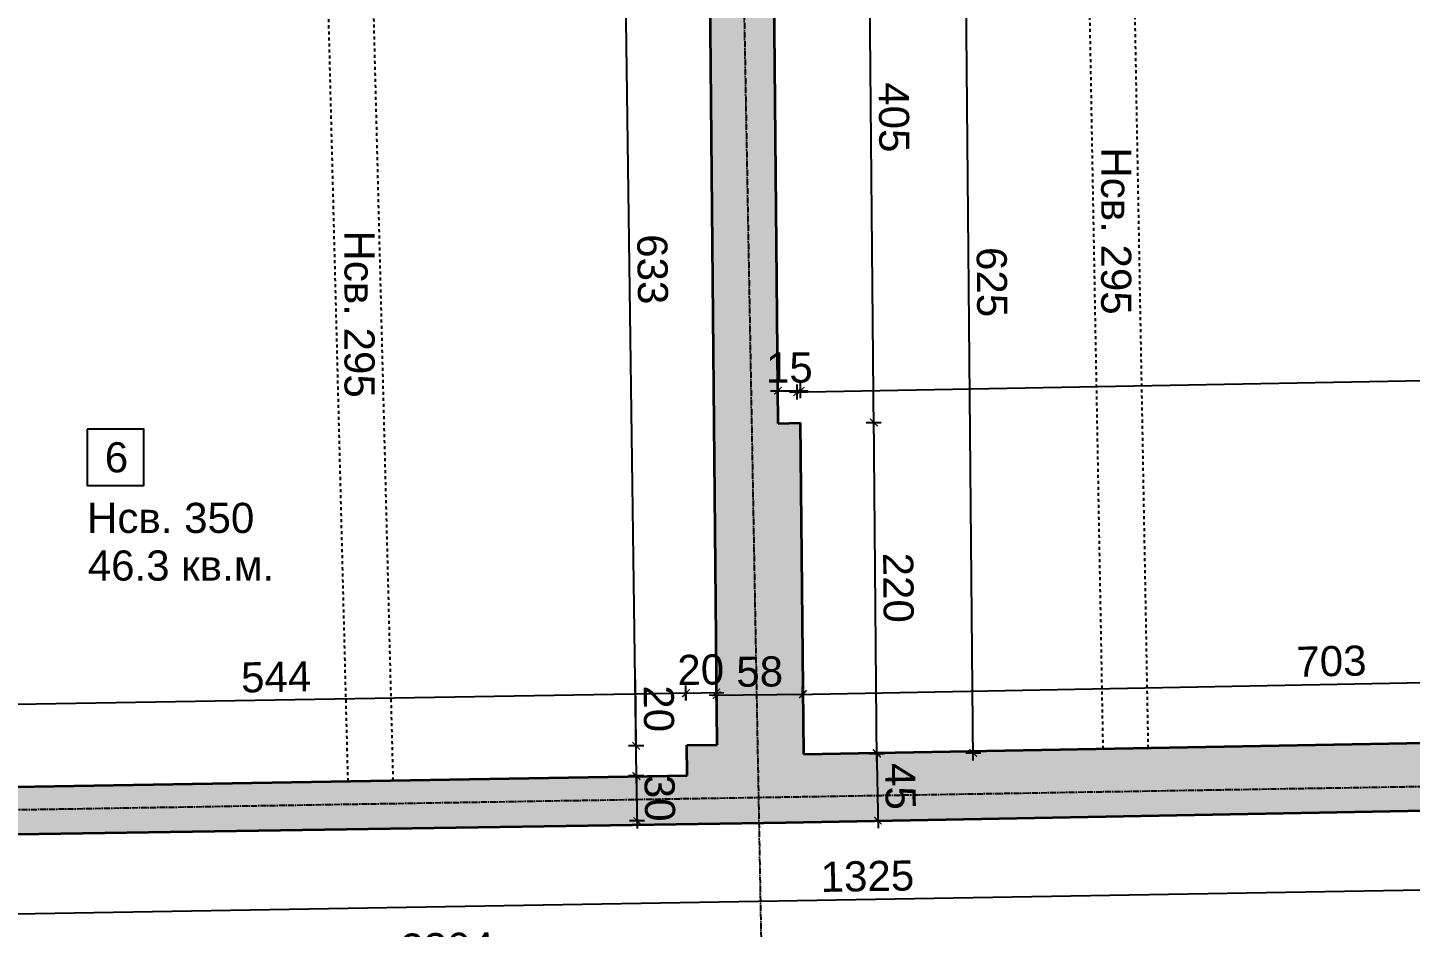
# Model space of a CAD drawing. Header units: inches. Extents: x -72385 to 39588, y -6525 to 66685.
# Drawn here: x -33179 to -32261, y 13085 to 13682 of the extents above; entities that cross this region are included whole.
import ezdxf

# ---------------------------------------------------------------- set-up
doc = ezdxf.new("R2010")
doc.units = ezdxf.units.IN
doc.header["$MEASUREMENT"] = 0
doc.linetypes.add('DashDot', pattern=[0.6, 0.4, -0.1, 0, -0.1])
doc.linetypes.add('Hidden', pattern=[0.4, 0.2, -0.2])
for name, color, linetype, lineweight in [('Надписи Hсв', 252, 'Continuous', 25), ('Надписи коти вътрешни', 252, 'Continuous', 25), ('Надписи номера на пом.', 252, 'Continuous', 25), ('Надписи площ', 252, 'Continuous', 25), ('Оси', 252, 'DashDot', 25), ('Пунктир', 253, 'Hidden', 25), ('Разрезни линии', 7, 'Continuous', 35), ('Щрих стени', 254, 'Continuous', 25)]:
    doc.layers.add(name, color=color, linetype=linetype, lineweight=lineweight)
doc.styles.add('Arial Regular', font='arial.ttf')
doc.styles.get("Standard").update_dxf_attribs({"font": 'arial.ttf'})
doc.dimstyles.new('Annotative', dxfattribs={"dimscale": 0, "dimtxt": 20, "dimasz": 5, "dimexe": 5, "dimexo": 5, "dimgap": 5, "dimtad": 1, "dimdec": 0, "dimzin": 0, "dimdsep": 46, "dimtxsty": 'Standard', "dimblk": 'ARCHTICK', "dimcen": 5, "dimdle": 5, "dimadec": 0, "dimazin": 0, "dimtfac": 1, "dimtdec": 0, "dimtofl": 0, "dimtmove": 0, "dimatfit": 3, "dimldrblk": 'ARCHTICK', "dimfxl": 5, "dimfxlon": 1, "dimtolj": 1, "dimtzin": 0, "dimarcsym": 1})

# ---------------------------------------------------------------- blocks, each defined once
blk = doc.blocks.new('_ArchTick')
at = {"color": 0, "linetype": 'ByBlock', "const_width": 0.15}
blk.add_lwpolyline([(-0.5, -0.5), (0.5, 0.5)], dxfattribs=at)
blk = doc.blocks.new('*D3816')
at = {"layer": 'Defpoints', "color": 0, "ltscale": 50, "transparency": 16777216}
for p in [(-32729.84, 13838.69), (-32783.57, 13837.94), (-32721.04, 13206.13)]:
    blk.add_point(p, dxfattribs=at)
at = {"layer": 'Надписи коти вътрешни', "color": 0, "lineweight": -2, "ltscale": 50, "transparency": 16777216}
for p, q in [((-32774.69, 13200.38), (-32783.64, 13842.94)), ((-32778.57, 13838.01), (-32788.57, 13837.87)), ((-32769.76, 13205.45), (-32779.76, 13205.31))]:
    blk.add_line(p, q, dxfattribs=at)
at = {"layer": 'Надписи коти вътрешни', "color": 0, "lineweight": -2, "ltscale": 50, "transparency": 16777216, "xscale": 5, "yscale": 5, "zscale": 5}
for p, rotation in [((-32783.57, 13837.94), 90.7978728734783), ((-32774.76, 13205.38), 270.7978728734783)]:
    blk.add_blockref('_ArchTick', p, dxfattribs=dict(at, rotation=rotation))
at = {"layer": 'Надписи коти вътрешни', "color": 0, "ltscale": 50, "transparency": 16777216, "insert": (-32763.95, 13521.87), "char_height": 20, "attachment_point": 5, "rotation": 270.79787}
blk.add_mtext('\\A1;633', dxfattribs=at)
blk = doc.blocks.new('*D7598')
at = {"layer": 'Defpoints', "color": 0, "ltscale": 50, "transparency": 16777216}
for p in [(-32774.77, 13205.48), (-32741.03, 13205.79), (-32740.85, 13185.79)]:
    blk.add_point(p, dxfattribs=at)
at = {"layer": 'Надписи коти вътрешни', "color": 0, "lineweight": -2, "ltscale": 50, "transparency": 16777216}
for p, q in [((-32774.77, 13205.48), (-32775.18, 13249.4)), ((-32769.77, 13205.52), (-32779.76, 13205.43)), ((-32774.53, 13180.48), (-32774.77, 13205.48)), ((-32769.58, 13185.52), (-32779.58, 13185.43))]:
    blk.add_line(p, q, dxfattribs=at)
at = {"layer": 'Надписи коти вътрешни', "color": 0, "lineweight": -2, "ltscale": 50, "transparency": 16777216, "xscale": 5, "yscale": 5, "zscale": 5}
for p, rotation in [((-32774.77, 13205.48), 90.53564126285559), ((-32774.58, 13185.48), 270.5356412628556)]:
    blk.add_blockref('_ArchTick', p, dxfattribs=dict(at, rotation=rotation))
at = {"layer": 'Надписи коти вътрешни', "color": 0, "ltscale": 50, "transparency": 16777216, "insert": (-32759.78, 13230.08), "char_height": 20, "attachment_point": 5, "rotation": 270.53564}
blk.add_mtext('\\A1;20', dxfattribs=at)
blk = doc.blocks.new('*D3818')
at = {"layer": 'Defpoints', "color": 0, "ltscale": 50, "transparency": 16777216}
for p in [(-32721.62, 13240.82), (-32741.03, 13205.79), (-32721.04, 13206.13)]:
    blk.add_point(p, dxfattribs=at)
at = {"layer": 'Надписи коти вътрешни', "color": 0, "lineweight": -2, "ltscale": 50, "transparency": 16777216}
for p, q in [((-32741.53, 13235.48), (-32741.7, 13245.48)), ((-32721.53, 13235.82), (-32721.7, 13245.82)), ((-32746.61, 13240.4), (-32716.62, 13240.9))]:
    blk.add_line(p, q, dxfattribs=at)
at = {"layer": 'Надписи коти вътрешни', "color": 0, "lineweight": -2, "ltscale": 50, "transparency": 16777216, "xscale": 5, "yscale": 5, "zscale": 5}
for p, rotation in [((-32741.62, 13240.48), 180.9616306035399), ((-32721.62, 13240.82), 0.9616306035399178)]:
    blk.add_blockref('_ArchTick', p, dxfattribs=dict(at, rotation=rotation))
at = {"layer": 'Надписи коти вътрешни', "color": 0, "ltscale": 50, "transparency": 16777216, "insert": (-32731.87, 13255.86), "char_height": 20, "attachment_point": 5, "rotation": 0.96163}
blk.add_mtext('\\A1;20', dxfattribs=at)
blk = doc.blocks.new('*D3828')
at = {"layer": 'Defpoints', "color": 0, "ltscale": 50, "transparency": 16777216}
for p in [(-32684.31, 13824.53), (-32556.73, 13825.72), (-32678.47, 13199.53)]:
    blk.add_point(p, dxfattribs=at)
at = {"layer": 'Надписи коти вътрешни', "color": 0, "lineweight": -2, "ltscale": 50, "transparency": 16777216}
for p, q in [((-32550.84, 13195.72), (-32556.78, 13830.72)), ((-32561.73, 13825.68), (-32551.73, 13825.77)), ((-32555.89, 13200.68), (-32545.89, 13200.77))]:
    blk.add_line(p, q, dxfattribs=at)
at = {"layer": 'Надписи коти вътрешни', "color": 0, "lineweight": -2, "ltscale": 50, "transparency": 16777216, "xscale": 5, "yscale": 5, "zscale": 5}
for p, rotation in [((-32556.73, 13825.72), 90.53564126284252), ((-32550.89, 13200.72), 270.5356412628425)]:
    blk.add_blockref('_ArchTick', p, dxfattribs=dict(at, rotation=rotation))
at = {"layer": 'Надписи коти вътрешни', "color": 0, "ltscale": 50, "transparency": 16777216, "insert": (-32538.6, 13513.37), "char_height": 20, "attachment_point": 5, "rotation": 270.53564}
blk.add_mtext('\\A1;625', dxfattribs=at)
blk = doc.blocks.new('*D3829')
at = {"layer": 'Defpoints', "color": 0, "ltscale": 50, "transparency": 16777216}
for p in [(-31961.2, 13252.94), (-31960.45, 13213.02), (-32663.47, 13199.81)]:
    blk.add_point(p, dxfattribs=at)
at = {"layer": 'Надписи коти вътрешни', "color": 0, "lineweight": -2, "ltscale": 50, "transparency": 16777216}
for p, q in [((-32669.22, 13239.63), (-31956.2, 13253.03)), ((-31961.11, 13247.94), (-31961.29, 13257.94)), ((-32664.13, 13234.73), (-32664.32, 13244.72))]:
    blk.add_line(p, q, dxfattribs=at)
at = {"layer": 'Надписи коти вътрешни', "color": 0, "lineweight": -2, "ltscale": 50, "transparency": 16777216, "xscale": 5, "yscale": 5, "zscale": 5}
for p, rotation in [((-31961.2, 13252.94), 1.076635016014524), ((-32664.22, 13239.73), 181.0766350160145)]:
    blk.add_blockref('_ArchTick', p, dxfattribs=dict(at, rotation=rotation))
at = {"layer": 'Надписи коти вътрешни', "color": 0, "ltscale": 50, "transparency": 16777216, "insert": (-32313, 13261.55), "char_height": 20, "attachment_point": 5, "rotation": 1.07664}
blk.add_mtext('\\A1;703', dxfattribs=at)
blk = doc.blocks.new('*D3851')
at = {"layer": 'Defpoints', "color": 0, "ltscale": 50, "transparency": 16777216}
for p in [(-31959.61, 13167.86), (-33284.08, 13145.32), (-31958.71, 13114.84)]:
    blk.add_point(p, dxfattribs=at)
at = {"layer": 'Надписи коти вътрешни', "color": 0, "lineweight": -2, "ltscale": 50, "transparency": 16777216}
for p, q in [((-33288.18, 13092.21), (-31953.71, 13114.92)), ((-31958.79, 13119.83), (-31958.62, 13109.84)), ((-33283.27, 13097.3), (-33283.1, 13087.3))]:
    blk.add_line(p, q, dxfattribs=at)
at = {"layer": 'Надписи коти вътрешни', "color": 0, "lineweight": -2, "ltscale": 50, "transparency": 16777216, "xscale": 5, "yscale": 5, "zscale": 5}
for p, rotation in [((-31958.71, 13114.84), 0.9748175271946777), ((-33283.18, 13092.3), 180.9748175271947)]:
    blk.add_blockref('_ArchTick', p, dxfattribs=dict(at, rotation=rotation))
at = {"layer": 'Надписи коти вътрешни', "color": 0, "ltscale": 50, "transparency": 16777216, "insert": (-32621.2, 13118.78), "char_height": 20, "attachment_point": 5, "rotation": 0.97482}
blk.add_mtext('\\A1;1325', dxfattribs=at)
blk = doc.blocks.new('*D3876')
at = {"layer": 'Defpoints', "color": 0, "ltscale": 50, "transparency": 16777216}
for p in [(-31749.65, 13171.75), (-34053.52, 13133.6), (-31748.04, 13074.92)]:
    blk.add_point(p, dxfattribs=at)
at = {"layer": 'Надписи коти вътрешни', "color": 0, "lineweight": -2, "ltscale": 50, "transparency": 16777216}
for p, q in [((-31748.13, 13079.92), (-31747.96, 13069.92)), ((-34056.92, 13036.69), (-31743.04, 13075)), ((-34052, 13041.78), (-34051.84, 13031.78))]:
    blk.add_line(p, q, dxfattribs=at)
at = {"layer": 'Надписи коти вътрешни', "color": 0, "lineweight": -2, "ltscale": 50, "transparency": 16777216, "xscale": 5, "yscale": 5, "zscale": 5}
for p, rotation in [((-31748.04, 13074.92), 0.9485552265700729), ((-34051.92, 13036.78), 180.9485552265701)]:
    blk.add_blockref('_ArchTick', p, dxfattribs=dict(at, rotation=rotation))
at = {"layer": 'Надписи коти вътрешни', "color": 0, "ltscale": 50, "transparency": 16777216, "insert": (-32900.23, 13071.07), "char_height": 20, "attachment_point": 5, "rotation": 0.94856}
blk.add_mtext('\\A1;2304', dxfattribs=at)
blk = doc.blocks.new('*D8255')
at = {"layer": 'Defpoints', "color": 0, "ltscale": 50, "transparency": 16777216}
for p in [(-31766.89, 13456.75), (-31762.52, 13216.19), (-32663.47, 13199.81)]:
    blk.add_point(p, dxfattribs=at)
at = {"layer": 'Надписи коти вътрешни', "color": 0, "lineweight": -2, "ltscale": 50, "transparency": 16777216}
for p, q in [((-32672.85, 13440.28), (-31761.89, 13456.84)), ((-31766.8, 13451.75), (-31766.98, 13461.75)), ((-32667.76, 13435.37), (-32667.94, 13445.37))]:
    blk.add_line(p, q, dxfattribs=at)
at = {"layer": 'Надписи коти вътрешни', "color": 0, "lineweight": -2, "ltscale": 50, "transparency": 16777216, "xscale": 5, "yscale": 5, "zscale": 5}
for p, rotation in [((-31766.89, 13456.75), 1.041778083628722), ((-32667.85, 13440.37), 181.0417780836288)]:
    blk.add_blockref('_ArchTick', p, dxfattribs=dict(at, rotation=rotation))
at = {"layer": 'Надписи коти вътрешни', "color": 0, "ltscale": 50, "transparency": 16777216, "insert": (-32171.17, 13464.62), "char_height": 20, "attachment_point": 5, "rotation": 1.04178}
blk.add_mtext('\\A1;901', dxfattribs=at)
blk = doc.blocks.new('*D3899')
at = {"layer": 'Defpoints', "color": 0, "ltscale": 50, "transparency": 16777216}
for p in [(-32741.76, 13240.48), (-32740.85, 13185.79), (-33284.56, 13176.67)]:
    blk.add_point(p, dxfattribs=at)
at = {"layer": 'Надписи коти вътрешни', "color": 0, "lineweight": -2, "ltscale": 50, "transparency": 16777216}
for p, q in [((-32741.68, 13235.48), (-32741.85, 13245.48)), ((-33290.48, 13231.27), (-32736.76, 13240.56)), ((-33285.4, 13226.36), (-33285.56, 13236.35))]:
    blk.add_line(p, q, dxfattribs=at)
at = {"layer": 'Надписи коти вътрешни', "color": 0, "lineweight": -2, "ltscale": 50, "transparency": 16777216, "xscale": 5, "yscale": 5, "zscale": 5}
for p, rotation in [((-32741.76, 13240.48), 0.9616306035240659), ((-33285.48, 13231.35), 180.9616306035241)]:
    blk.add_blockref('_ArchTick', p, dxfattribs=dict(at, rotation=rotation))
at = {"layer": 'Надписи коти вътрешни', "color": 0, "ltscale": 50, "transparency": 16777216, "insert": (-33013.88, 13251.09), "char_height": 20, "attachment_point": 5, "rotation": 0.96163}
blk.add_mtext('\\A1;544', dxfattribs=at)
blk = doc.blocks.new('*D3923')
at = {"layer": 'Defpoints', "color": 0, "ltscale": 50, "transparency": 16777216}
for p in [(-32665.53, 13441.26), (-32680.53, 13419.53), (-32665.53, 13419.81)]:
    blk.add_point(p, dxfattribs=at)
at = {"layer": 'Надписи коти вътрешни', "color": 0, "lineweight": -2, "ltscale": 50, "transparency": 16777216}
for p, q in [((-32680.53, 13436.26), (-32680.53, 13446.26)), ((-32665.53, 13436.26), (-32665.53, 13446.26)), ((-32685.53, 13441.26), (-32660.53, 13441.26))]:
    blk.add_line(p, q, dxfattribs=at)
at = {"layer": 'Надписи коти вътрешни', "color": 0, "lineweight": -2, "ltscale": 50, "transparency": 16777216, "xscale": 5, "yscale": 5, "zscale": 5, "rotation": 180}
blk.add_blockref('_ArchTick', (-32680.53, 13441.26), dxfattribs=at)
at = {"layer": 'Надписи коти вътрешни', "color": 0, "lineweight": -2, "ltscale": 50, "transparency": 16777216, "xscale": 5, "yscale": 5, "zscale": 5}
blk.add_blockref('_ArchTick', (-32665.53, 13441.26), dxfattribs=at)
at = {"layer": 'Надписи коти вътрешни', "color": 0, "ltscale": 50, "transparency": 16777216, "insert": (-32673.03, 13456.47), "char_height": 20, "attachment_point": 5}
blk.add_mtext('\\A1;15', dxfattribs=at)
blk = doc.blocks.new('*D3924')
at = {"layer": 'Defpoints', "color": 0, "ltscale": 50, "transparency": 16777216}
for p in [(-32665.53, 13419.81), (-32616.95, 13420.26), (-32663.47, 13199.81)]:
    blk.add_point(p, dxfattribs=at)
at = {"layer": 'Надписи коти вътрешни', "color": 0, "lineweight": -2, "ltscale": 50, "transparency": 16777216}
for p, q in [((-32621.95, 13420.22), (-32611.95, 13420.31)), ((-32614.85, 13195.26), (-32617, 13425.26)), ((-32619.9, 13200.22), (-32609.9, 13200.31))]:
    blk.add_line(p, q, dxfattribs=at)
at = {"layer": 'Надписи коти вътрешни', "color": 0, "lineweight": -2, "ltscale": 50, "transparency": 16777216, "xscale": 5, "yscale": 5, "zscale": 5}
for p, rotation in [((-32616.95, 13420.26), 90.53564126284344), ((-32614.9, 13200.26), 270.5356412628435)]:
    blk.add_blockref('_ArchTick', p, dxfattribs=dict(at, rotation=rotation))
at = {"layer": 'Надписи коти вътрешни', "color": 0, "ltscale": 50, "transparency": 16777216, "insert": (-32600.71, 13310.41), "char_height": 20, "attachment_point": 5, "rotation": 270.53564}
blk.add_mtext('\\A1;220', dxfattribs=at)
blk = doc.blocks.new('*D3925')
at = {"layer": 'Defpoints', "color": 0, "ltscale": 50, "transparency": 16777216}
for p in [(-32684.31, 13824.53), (-32620.74, 13825.13), (-32680.53, 13419.53)]:
    blk.add_point(p, dxfattribs=at)
at = {"layer": 'Надписи коти вътрешни', "color": 0, "lineweight": -2, "ltscale": 50, "transparency": 16777216}
for p, q in [((-32616.91, 13415.13), (-32620.79, 13830.13)), ((-32625.74, 13825.08), (-32615.74, 13825.17)), ((-32621.95, 13420.08), (-32611.95, 13420.17))]:
    blk.add_line(p, q, dxfattribs=at)
at = {"layer": 'Надписи коти вътрешни', "color": 0, "lineweight": -2, "ltscale": 50, "transparency": 16777216, "xscale": 5, "yscale": 5, "zscale": 5}
for p, rotation in [((-32620.74, 13825.13), 90.53564126284303), ((-32616.95, 13420.13), 270.5356412628431)]:
    blk.add_blockref('_ArchTick', p, dxfattribs=dict(at, rotation=rotation))
at = {"layer": 'Надписи коти вътрешни', "color": 0, "ltscale": 50, "transparency": 16777216, "insert": (-32603.63, 13622.77), "char_height": 20, "attachment_point": 5, "rotation": 270.53564}
blk.add_mtext('\\A1;405', dxfattribs=at)
blk = doc.blocks.new('*D7597')
at = {"layer": 'Defpoints', "color": 0, "ltscale": 10, "transparency": 16777216}
for p in [(-32740.85, 13185.79), (-32774.13, 13155.62), (-32740.36, 13156.18)]:
    blk.add_point(p, dxfattribs=at)
at = {"layer": 'Надписи коти вътрешни', "color": 0, "lineweight": -2, "ltscale": 10, "transparency": 16777216}
for p, q in [((-32774.71, 13190.23), (-32774.05, 13150.62)), ((-32769.63, 13185.32), (-32779.62, 13185.15)), ((-32769.14, 13155.71), (-32779.13, 13155.54))]:
    blk.add_line(p, q, dxfattribs=at)
at = {"layer": 'Надписи коти вътрешни', "color": 0, "lineweight": -2, "ltscale": 10, "transparency": 16777216, "xscale": 5, "yscale": 5, "zscale": 5}
for p, rotation in [((-32774.63, 13185.23), 90.94855762912293), ((-32774.13, 13155.62), 270.9485576291229)]:
    blk.add_blockref('_ArchTick', p, dxfattribs=dict(at, rotation=rotation))
at = {"layer": 'Надписи коти вътрешни', "color": 0, "ltscale": 10, "transparency": 16777216, "insert": (-32759.16, 13170.68), "char_height": 20, "attachment_point": 5, "rotation": 270.94856}
blk.add_mtext('\\A1;30', dxfattribs=at)
blk = doc.blocks.new('*D7620')
at = {"layer": 'Defpoints', "color": 0, "ltscale": 10, "transparency": 16777216}
for p in [(-32721.94, 13302.62), (-32664.44, 13303.16), (-32663.85, 13239.68)]:
    blk.add_point(p, dxfattribs=at)
at = {"layer": 'Надписи коти вътрешни', "color": 0, "lineweight": -2, "ltscale": 10, "transparency": 16777216}
for p, q in [((-32721.39, 13244.14), (-32721.3, 13234.14)), ((-32663.89, 13244.68), (-32663.8, 13234.68)), ((-32726.34, 13239.1), (-32658.85, 13239.73))]:
    blk.add_line(p, q, dxfattribs=at)
at = {"layer": 'Надписи коти вътрешни', "color": 0, "lineweight": -2, "ltscale": 10, "transparency": 16777216, "xscale": 5, "yscale": 5, "zscale": 5}
for p, rotation in [((-32721.34, 13239.14), 180.5356412628444), ((-32663.85, 13239.68), 0.5356412628443925)]:
    blk.add_blockref('_ArchTick', p, dxfattribs=dict(at, rotation=rotation))
at = {"layer": 'Надписи коти вътрешни', "color": 0, "ltscale": 10, "transparency": 16777216, "insert": (-32692.74, 13254.62), "char_height": 20, "attachment_point": 5, "rotation": 0.53564}
blk.add_mtext('\\A1;58', dxfattribs=at)
blk = doc.blocks.new('*D7623')
at = {"layer": 'Defpoints', "color": 0, "ltscale": 10, "transparency": 16777216}
for p in [(-32663.47, 13199.81), (-32662.64, 13154.82), (-32614.12, 13155.72)]:
    blk.add_point(p, dxfattribs=at)
at = {"layer": 'Надписи коти вътрешни', "color": 0, "lineweight": -2, "ltscale": 10, "transparency": 16777216}
for p, q in [((-32615.04, 13205.71), (-32614.02, 13150.72)), ((-32619.95, 13200.62), (-32609.95, 13200.8)), ((-32619.12, 13155.63), (-32609.12, 13155.82))]:
    blk.add_line(p, q, dxfattribs=at)
at = {"layer": 'Надписи коти вътрешни', "color": 0, "lineweight": -2, "ltscale": 10, "transparency": 16777216, "xscale": 5, "yscale": 5, "zscale": 5}
for p, rotation in [((-32614.95, 13200.71), 91.06189686058491), ((-32614.12, 13155.72), 271.0618968605849)]:
    blk.add_blockref('_ArchTick', p, dxfattribs=dict(at, rotation=rotation))
at = {"layer": 'Надписи коти вътрешни', "color": 0, "ltscale": 10, "transparency": 16777216, "insert": (-32599.37, 13178.5), "char_height": 20, "attachment_point": 5, "rotation": 271.0619}
blk.add_mtext('\\A1;45', dxfattribs=at)

msp = doc.modelspace()

# ---------------------------------------------------------------- hatches: boundary and pattern name
at = {"layer": 'Щрих стени', "ltscale": 10}
h = msp.add_hatch(color=256, dxfattribs=at)
h.dxf.hatch_style = 1
h.paths.add_polyline_path([(-34066.8, 13813.9), (-33794.35, 13818.95), (-33784.49, 13168.28), (-34029.12, 13164.17), (-34029.6, 13189.16), (-34054.6, 13188.74), (-34063.48, 13643.93), (-34093.48, 13643.35), (-34092.99, 13618.35), (-34107.99, 13618.06), (-34106.04, 13518.08), (-34091.04, 13518.37), (-34084.11, 13163.44), (-34114.11, 13162.85), (-34112.16, 13062.87), (-34082.16, 13063.46), (-34082.03, 13056.75), (-34052.04, 13057.34), (-34053.52, 13133.6), (-33609.05, 13140.37), (-33609.52, 13171.21), (-33754.5, 13168.78), (-33764.36, 13819.51), (-33654.84, 13821.54), (-33655.39, 13851.53), (-34700.93, 13832.14), (-34699.11, 13732.62), (-34664.12, 13733.26), (-34665.39, 13802.8), (-34096.79, 13813.34), (-34095.23, 13733.33), (-34065.24, 13733.91)])
h.paths.add_polyline_path([(-34661.39, 13583.29), (-34696.38, 13582.65), (-34693.1, 13402.68), (-34658.11, 13403.32)], flags=17)
h.paths.add_polyline_path([(-34655.38, 13253.34), (-34690.37, 13252.7), (-34687.36, 13087.73), (-34652.37, 13088.37)], flags=17)
h.paths.add_polyline_path([(-33958.35, 12869.47), (-34048.33, 12867.37), (-34050.09, 12957.35), (-34080.08, 12956.77), (-34078.32, 12866.67), (-34648.09, 12853.41), (-34649.64, 12938.39), (-34684.63, 12937.76), (-34682.53, 12822.6), (-33957.66, 12839.47)])
h.paths.add_polyline_path([(-33431.89, 13329.15), (-33474.38, 13328.5), (-33474.31, 13323.5), (-33499.3, 13323.08), (-33497.03, 13173.1), (-33509.53, 13172.89), (-33509.06, 13141.89), (-33384.07, 13143.8), (-33384.55, 13174.99), (-33429.54, 13174.23)])
h.paths.add_polyline_path([(-33439.41, 13825.53), (-33409.88, 13826.08), (-33410.43, 13856.07), (-33505.42, 13854.31), (-33504.86, 13824.32), (-33481.9, 13824.74), (-33479.84, 13688.46), (-33437.34, 13689.1)])
h.paths.add_polyline_path([(-33165.48, 13860.62), (-33260.46, 13858.86), (-33259.9, 13828.86), (-33164.92, 13830.62)], flags=17)
h.paths.add_polyline_path([(-32920.52, 13865.16), (-33015.5, 13863.4), (-33014.95, 13833.4), (-32919.96, 13835.16)], flags=17)
h.paths.add_polyline_path([(-32675.56, 13869.7), (-32770.54, 13867.94), (-32769.99, 13837.94), (-32726.95, 13838.74), (-32721.04, 13206.13), (-32741.03, 13205.79), (-32740.85, 13185.79), (-33284.56, 13176.67), (-33284.08, 13145.32), (-32675.38, 13154.59), (-31959.61, 13167.86), (-31960.44, 13212.85), (-32663.47, 13199.81), (-32665.53, 13419.81), (-32680.53, 13419.53), (-32684.31, 13824.53), (-32674.73, 13824.71)])
h.paths.add_polyline_path([(-33683.43, 12875.87), (-33808.4, 12872.96), (-33807.7, 12842.97), (-33682.73, 12845.88)])
h.paths.add_polyline_path([(-33408.5, 12882.27), (-33533.47, 12879.36), (-33532.77, 12849.37), (-33407.81, 12852.28)])
h.paths.add_polyline_path([(-33133.58, 12888.67), (-33258.54, 12885.76), (-33257.85, 12855.77), (-33132.88, 12858.68)])
h.paths.add_polyline_path([(-32858.65, 12895.07), (-32983.62, 12892.16), (-32982.92, 12862.17), (-32857.95, 12865.08)])

# ---------------------------------------------------------------- linework, layer by layer
at = {"layer": 'Надписи номера на пом.', "ltscale": 50}
msp.add_lwpolyline([(-33139.29, 13415.72), (-33139.29, 13378.22), (-33101.79, 13378.22), (-33101.79, 13415.72)], close=True, dxfattribs=at)
at = {"layer": 'Оси', "ltscale": 10}
msp.add_line((-32713.15, 14246.57), (-32681.03, 12484.07), dxfattribs=at)
msp.add_lwpolyline([(-35071.06, 13151.76), (-34073.73, 13168.36), (-34073.37, 13148.36), (-31739.82, 13187), (-31742.42, 13412.39), (-31172.87, 13424.13), (-31171.33, 13324.06), (-30336.28, 13336.93)], dxfattribs=at)
at = {"layer": 'Пунктир', "ltscale": 10}
for p, q in [((-32966.09, 13182.01), (-32982.63, 13834)), ((-32936.09, 13182.52), (-32952.63, 13834.56)), ((-32464.59, 13203.5), (-32475.94, 13828.39)), ((-32434.6, 13204.05), (-32445.94, 13828.95))]:
    msp.add_line(p, q, dxfattribs=at)
at = {"layer": 'Разрезни линии', "ltscale": 50}
for p, q in [((-32721.04, 13206.13), (-32726.95, 13838.74)), ((-32680.53, 13419.53), (-32684.31, 13824.53)), ((-32680.53, 13419.53), (-32665.53, 13419.81)), ((-32663.47, 13199.81), (-32665.53, 13419.81)), ((-32741.03, 13205.79), (-32721.04, 13206.13)), ((-32740.85, 13185.79), (-32741.03, 13205.79)), ((-32663.47, 13199.81), (-31960.44, 13212.85)), ((-33284.56, 13176.67), (-32740.85, 13185.79)), ((-32675.38, 13154.59), (-31959.61, 13167.86)), ((-33284.08, 13145.32), (-32675.38, 13154.59))]:
    msp.add_line(p, q, dxfattribs=at)

# ---------------------------------------------------------------- texts
at = {"layer": 'Надписи Hсв', "ltscale": 100, "char_height": 20, "width": 180.4891, "attachment_point": 1, "rotation": 270, "style": 'Arial Regular'}
for insert in [(-32445.93, 13602.83), (-32948.47, 13547.65)]:
    msp.add_mtext('\\pxt8;Hсв. 295', dxfattribs=dict(at, insert=insert))
at = {"layer": 'Надписи Hсв', "ltscale": 100, "insert": (-33139.48, 13366.79), "char_height": 20, "width": 180.4891, "attachment_point": 1, "style": 'Arial Regular'}
msp.add_mtext('\\pxt8;Hсв. 350', dxfattribs=at)
at = {"layer": 'Надписи номера на пом.', "ltscale": 100, "insert": (-33210.15, 13407.03), "char_height": 20, "width": 180.4891, "attachment_point": 1, "style": 'Arial Regular'}
msp.add_mtext('\\pxqc;6', dxfattribs=at)
at = {"layer": 'Надписи площ', "ltscale": 100, "insert": (-33139.01, 13335.16), "char_height": 20, "width": 180.4891, "attachment_point": 1, "style": 'Arial Regular'}
msp.add_mtext('46.3 кв.м.', dxfattribs=at)

# ---------------------------------------------------------------- dimensions: what is measured, and where the dimension line sits
at = {"layer": 'Надписи коти вътрешни', "ltscale": 50}
for p1, p2, distance, picture, middle in [((-32721.04, 13206.13), (-32729.84, 13838.69), 53.73, '*D3816', (-32763.95, 13521.87)), ((-32678.47, 13199.53), (-32684.31, 13824.53), -127.59, '*D3828', (-32538.6, 13513.37)), ((-32680.53, 13419.53), (-32684.31, 13824.53), -63.58, '*D3925', (-32603.63, 13622.77)), ((-32663.47, 13199.81), (-32665.53, 13419.81), -48.58, '*D3924', (-32600.71, 13310.41)), ((-32663.47, 13199.81), (-31960.45, 13213.02), 39.92, '*D3829', (-32313, 13261.55)), ((-33284.56, 13176.67), (-32740.85, 13185.79), 54.7, '*D3899', (-33013.88, 13251.09)), ((-34053.52, 13133.6), (-31749.65, 13171.75), -96.84, '*D3876', (-32900.23, 13071.07)), ((-33284.08, 13145.32), (-31959.61, 13167.86), -53.03, '*D3851', (-32621.2, 13118.78))]:
    dim = msp.add_aligned_dim(p1=p1, p2=p2, distance=distance, dimstyle='Annotative', override={"dimscale": 0, "dimtix": 0, "dimtofl": 0, "dimtmove": 0, "dimatfit": 3}, dxfattribs=at)
    dim.commit()
    dim.dimension.update_dxf_attribs({"geometry": picture, "text_midpoint": middle})
for base, p1, p2, angle, picture, middle in [((-31766.89, 13456.75), (-32663.47, 13199.81), (-31762.52, 13216.19), 1.04178, '*D8255', (-32170.89, 13449.41)), ((-32721.62, 13240.82), (-32741.03, 13205.79), (-32721.04, 13206.13), 0.96163, '*D3818', (-32731.62, 13240.65)), ((-32774.77, 13205.48), (-32740.85, 13185.79), (-32741.03, 13205.79), 90.53564, '*D7598', (-32774.99, 13229.94))]:
    dim = msp.add_linear_dim(base=base, p1=p1, p2=p2, angle=angle, dimstyle='Annotative', override={"dimscale": 0, "dimtix": 0, "dimtofl": 0, "dimtmove": 0, "dimatfit": 3}, dxfattribs=at)
    dim.commit()
    dim.dimension.update_dxf_attribs({"geometry": picture, "text_midpoint": middle, "dimtype": 129})
dim = msp.add_linear_dim(base=(-32665.53, 13441.26), p1=(-32680.53, 13419.53), p2=(-32665.53, 13419.81), dimstyle='Annotative', override={"dimscale": 0, "dimtix": 0, "dimtofl": 0, "dimtmove": 0, "dimatfit": 3}, dxfattribs=at)
dim.commit()
dim.dimension.update_dxf_attribs({"geometry": '*D3923', "text_midpoint": (-32673.03, 13441.26), "dimtype": 128})
at = {"layer": 'Надписи коти вътрешни', "ltscale": 10}
for p1, p2, distance, picture, middle in [((-32721.9373, 13302.62), (-32664.4398, 13303.1575), -63.4788, '*D7620', (-32692.7373, 13254.6235)), ((-32663.47, 13199.81), (-32662.64, 13154.82), 48.53, '*D7623', (-32599.37, 13178.5))]:
    dim = msp.add_aligned_dim(p1=p1, p2=p2, distance=distance, dimstyle='Annotative', override={"dimscale": 0, "dimtix": 0, "dimtofl": 0, "dimtmove": 0, "dimatfit": 3}, dxfattribs=at)
    dim.commit()
    dim.dimension.update_dxf_attribs({"geometry": picture, "text_midpoint": middle})
dim = msp.add_linear_dim(base=(-32774.13, 13155.62), p1=(-32740.85, 13185.79), p2=(-32740.36, 13156.18), angle=270.94856, dimstyle='Annotative', override={"dimscale": 0, "dimtix": 0, "dimtofl": 0, "dimtmove": 0, "dimatfit": 3}, dxfattribs=at)
dim.commit()
dim.dimension.update_dxf_attribs({"geometry": '*D7597', "text_midpoint": (-32774.38, 13170.43), "dimtype": 129})

doc.saveas('drawing.dxf')
